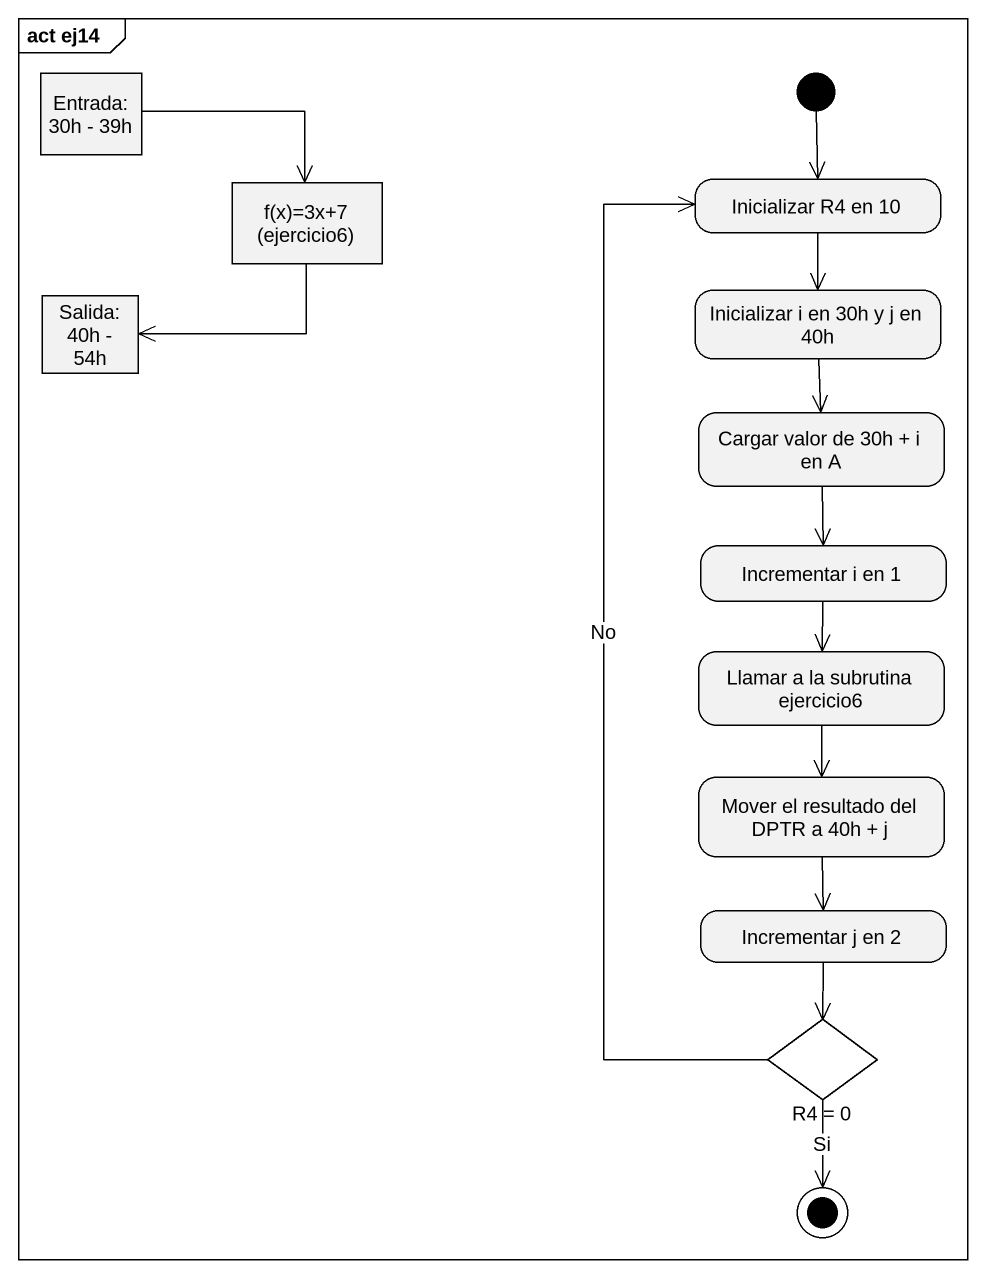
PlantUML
@startuml
mainframe act ej14
hide empty description
state "Entrada: 30h - 39h" as Entrada_30h_39h <<object>>
state "f(x)=3x+7 (ejercicio6)" as f_x_3x_7_ejercicio6 <<object>>
state "Inicializar R4 en 10" as Inicializar_R4_en_10
state "Salida: 40h - 54h" as Salida_40h_54h <<object>>
state "Inicializar i en 30h y j en 40h" as Inicializar_i_en_30h_y_j_en
state "Cargar valor de 30h + i en A" as Cargar_valor_de_30h_i_en_A
state "Incrementar i en 1" as Incrementar_i_en_1
state "Llamar a la subrutina ejercicio6" as Llamar_a_la_subrutina
state "Mover el resultado del DPTR a 40h + j" as Mover_el_resultado_del_DPTR
state "Incrementar j en 2" as Incrementar_j_en_2
state "R4 = 0" as R4_0 <<choice>>
[*] --> Inicializar_R4_en_10
Entrada_30h_39h -right-> f_x_3x_7_ejercicio6
f_x_3x_7_ejercicio6 -left-> Salida_40h_54h
Inicializar_R4_en_10 --> Inicializar_i_en_30h_y_j_en
Inicializar_i_en_30h_y_j_en --> Cargar_valor_de_30h_i_en_A
Cargar_valor_de_30h_i_en_A --> Incrementar_i_en_1
Incrementar_i_en_1 --> Llamar_a_la_subrutina
Llamar_a_la_subrutina --> Mover_el_resultado_del_DPTR
Mover_el_resultado_del_DPTR --> Incrementar_j_en_2
Incrementar_j_en_2 --> R4_0
R4_0 -up-> Inicializar_R4_en_10 : No
R4_0 --> [*] : Si
@enduml
